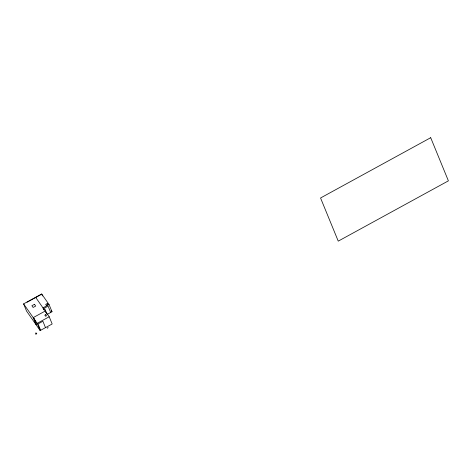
<?xml version="1.0" encoding="UTF-8"?>
<svg xmlns="http://www.w3.org/2000/svg" width="472" height="472" viewBox="0 0 472 472"><rect width="100%" height="100%" fill="white"/><g stroke="black" fill="none" stroke-linecap="round" stroke-linejoin="round"><path stroke-width="0.71" d="M48.114 327.468L47.784 327.952M35.618 297.301L49.212 316.765L52.174 323.987L40.155 330.559L26.562 311.095L23.6 303.874L41.684 293.979L49.053 304.534L52.014 311.756L47.106 314.446L44.504 308.11L48.097 306.145L50.699 312.482M27.034 302.239L40.551 294.847M49.053 304.534L42.987 307.856L43.796 309.827M40.155 330.559L37.194 323.338L49.212 316.765M47.548 328.052L47.194 328.04M51.2 310.582L52.014 311.756M23.6 303.874L37.194 323.338M41.684 293.979L42.492 295.95M45.754 312.352L45.218 311.042L33.193 317.621L36.161 324.842M45.495 327.633L42.887 321.273L38.037 323.928L40.645 330.288M34.043 318.211L36.651 324.571M36.739 333.551C35.158 336.129 35.111 331.084 36.739 333.551M34.474 304.304L31.895 305.714L33.117 307.467L35.695 306.057L34.474 304.304M47.253 303.567L45.678 304.428L46.321 305.354L47.896 304.493L47.253 303.567M45.707 314.665L44.81 315.154L45.607 316.293L46.498 315.803L45.707 314.665M430.7 137.7L320.553 197.98L338.247 241.133L448.4 180.853L430.7 137.7"/></g></svg>
